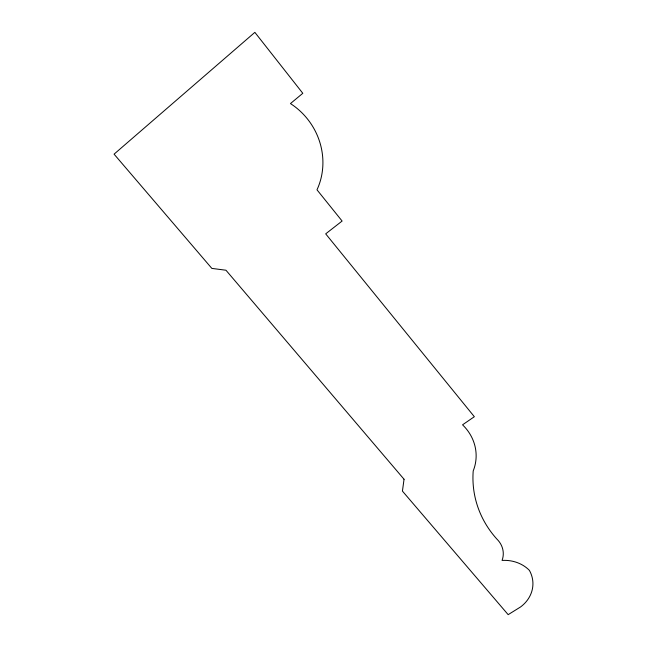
<?xml version="1.0" encoding="UTF-8"?>
<svg xmlns="http://www.w3.org/2000/svg" width="647" height="647" viewBox="0 0 647 647"><rect width="100%" height="100%" fill="white"/><g stroke="black" fill="none" stroke-linecap="round" stroke-linejoin="round"><path stroke-width="0.97" d="M404.043 479.249L402.434 491.105L508.162 614.65L520.568 606.951A35.617 30.692 -0.1 0 0 529.392 570.371A32.56 27.999 -0.5 0 0 502.064 560.431A25.063 21.877 0.7 0 0 496.847 539.04A113.306 100.52 -9.1 0 1 473.208 470.927A49.115 44.57 4.1 0 0 462.556 424.82L474.34 416.708L325.692 233.85L342.109 221.039L316.99 189.822A67.636 63.94 52.9 0 0 290.454 103.577L302.804 93.297L254.861 32.35L114.074 154.156L211.844 268.4L225.957 270.228L404.043 479.249"/></g></svg>
